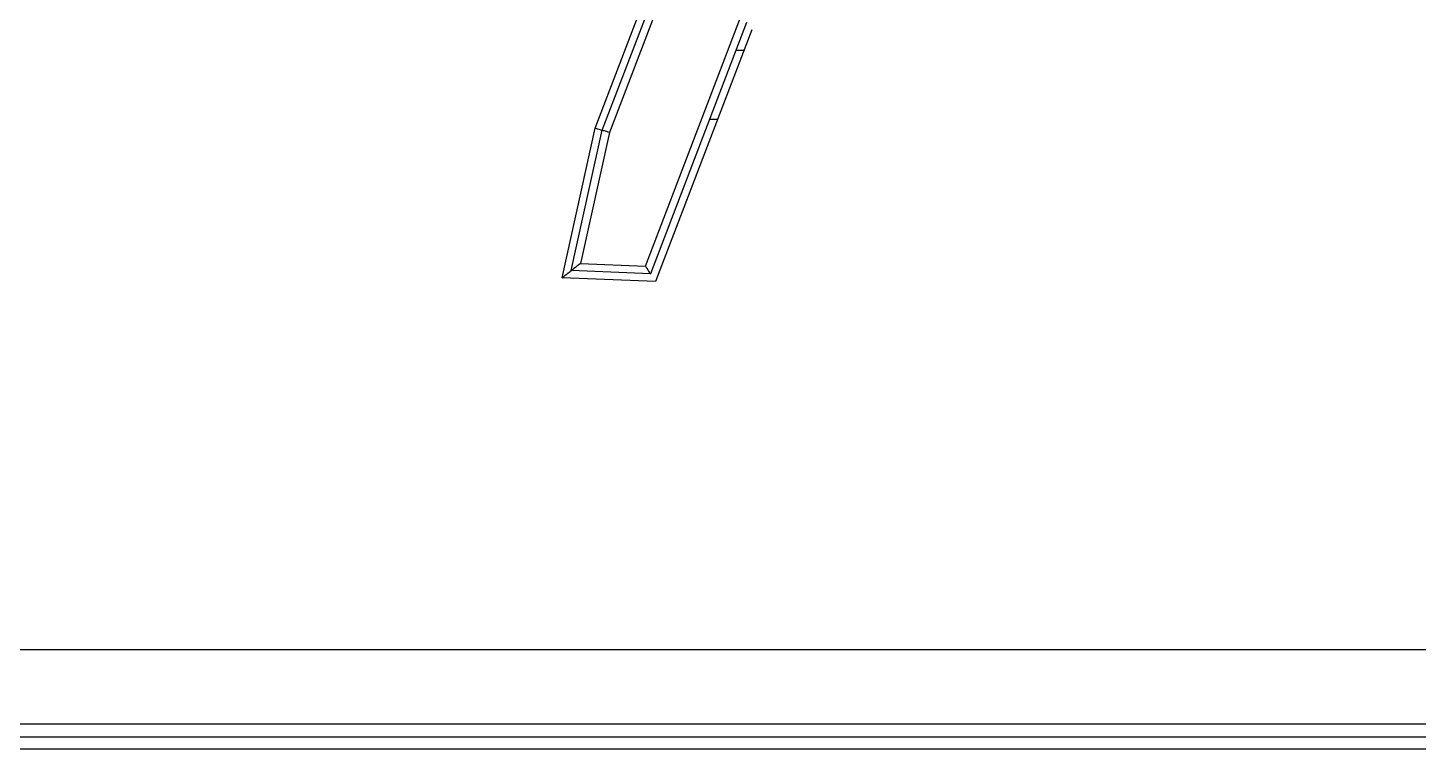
# Model space of a CAD drawing. Extents: x 0.3 to 16.8, y 0.3 to 10.8.
# Drawn here: x 2.728 to 3.288, y 8.371 to 8.661 of the extents above; entities that cross this region are included whole.
import ezdxf

# ---------------------------------------------------------------- set-up
doc = ezdxf.new("R2010")
doc.units = 0
doc.layers.get('0').update_dxf_attribs({"linetype": 'CONTINUOUS'})

msp = doc.modelspace()

# ---------------------------------------------------------------- linework, layer by layer
at = {"color": 7, "linetype": 'CONTINUOUS'}
for p, q in [((2.95671, 8.62095), (3.02926, 8.81051)), ((2.9596, 8.62009), (3.03206, 8.80944)), ((3.03486, 8.80837), (2.96248, 8.61922)), ((2.97691, 8.56544), (3.01558, 8.66651)), ((3.01765, 8.66353), (2.97894, 8.56236)), ((2.94341, 8.56078), (2.95671, 8.62095)), ((2.94711, 8.56363), (2.9596, 8.62009)), ((2.96248, 8.61922), (2.95082, 8.56649)), ((3.45447, 8.38119), (2.49978, 8.38119))]:
    msp.add_line(p, q, dxfattribs=at)
at = {"color": 144, "linetype": 'CONTINUOUS'}
for p, q in [((3.01972, 8.66055), (2.98097, 8.55927)), ((3.01651, 8.65216), (3.0133, 8.65216)), ((3.00275, 8.6246), (3.00597, 8.6246)), ((2.95082, 8.56649), (2.97691, 8.56544)), ((2.98097, 8.55927), (2.94341, 8.56078)), ((2.97894, 8.56236), (2.94711, 8.56363)), ((2.54864, 8.37609), (3.45447, 8.37609)), ((3.45447, 8.37109), (2.54864, 8.37109))]:
    msp.add_line(p, q, dxfattribs=at)
at = {"color": 8, "linetype": 'CONTINUOUS'}
msp.add_line((2.50032, 8.41119), (3.45447, 8.41119), dxfattribs=at)
at = {"color": 7, "linetype": 'CONTINUOUS'}
for points in [[(2.95671, 8.62095), (2.95721, 8.6208), (2.9577, 8.62065), (2.95815, 8.62052), (2.95857, 8.62039), (2.95892, 8.62029), (2.95921, 8.6202), (2.95942, 8.62014), (2.95955, 8.6201), (2.9596, 8.62009)], [(2.96248, 8.61922), (2.96191, 8.61939), (2.96137, 8.61955), (2.96088, 8.6197), (2.96044, 8.61983), (2.96008, 8.61994), (2.95981, 8.62002), (2.95965, 8.62007), (2.9596, 8.62009)]]:
    msp.add_lwpolyline(points, dxfattribs=at)
at = {"color": 144, "linetype": 'CONTINUOUS'}
for points in [[(2.95082, 8.56649), (2.9501, 8.56593), (2.9494, 8.5654), (2.94876, 8.5649), (2.9482, 8.56447), (2.94774, 8.56412), (2.9474, 8.56385), (2.94719, 8.56369), (2.94711, 8.56363)], [(2.97691, 8.56544), (2.97726, 8.56491), (2.9776, 8.56439), (2.97793, 8.5639), (2.97822, 8.56346), (2.97847, 8.56308), (2.97867, 8.56277), (2.97882, 8.56254), (2.97891, 8.56241), (2.97894, 8.56236)], [(2.94341, 8.56078), (2.94405, 8.56128), (2.94468, 8.56176), (2.94526, 8.56221), (2.94579, 8.56261), (2.94625, 8.56297), (2.94662, 8.56325), (2.94689, 8.56346), (2.94706, 8.56359), (2.94711, 8.56363)]]:
    msp.add_lwpolyline(points, dxfattribs=at)

doc.saveas('drawing.dxf')
